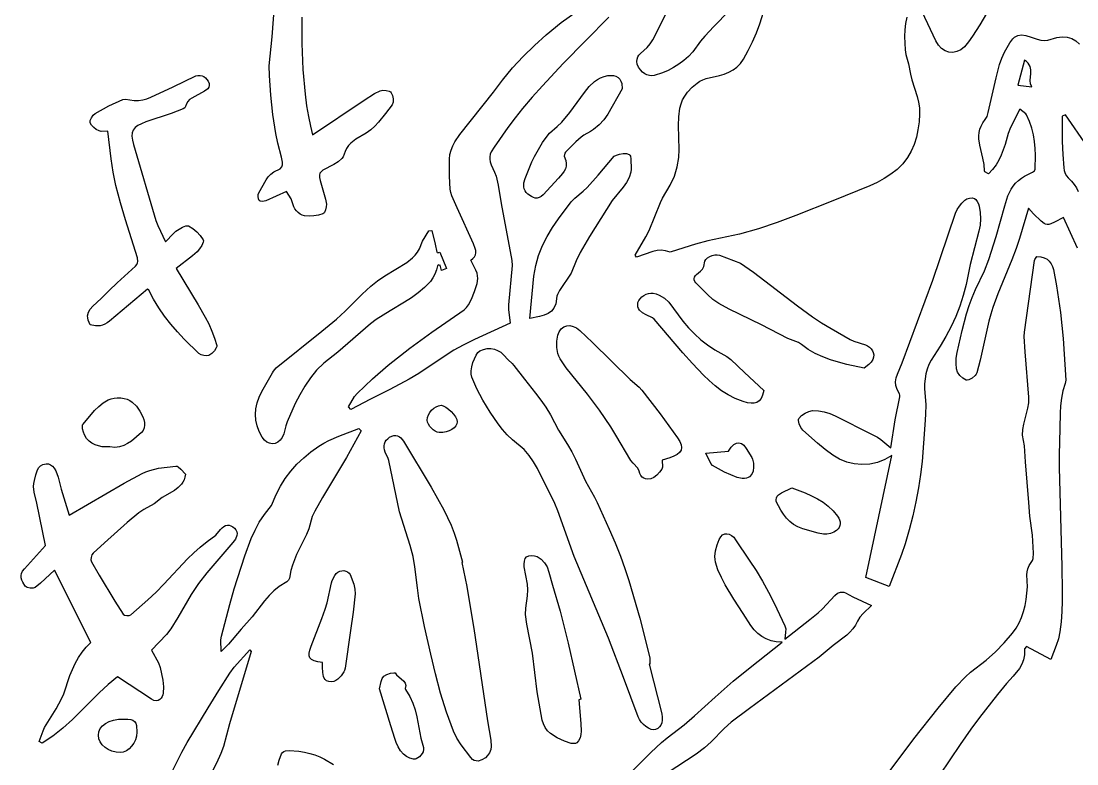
# Model space of a CAD drawing. Header units: centimetres. Extents: x 0 to 18.3, y -0.9 to 30.1.
# Drawn here: x 0.03 to 9.41, y 11.9 to 18.5 of the extents above; entities that cross this region are included whole.
import ezdxf

# ---------------------------------------------------------------- set-up
doc = ezdxf.new("R2010")
doc.units = ezdxf.units.CM
doc.layers.add('CUT', color=7, linetype='Continuous')

msp = doc.modelspace()

# ---------------------------------------------------------------- linework, layer by layer
at = {"layer": 'CUT'}
for points in [[(2.524807, 18.530078), (2.524054, 18.298599), (2.534268, 18.066896), (2.554529, 17.846409), (2.56814, 17.743946), (2.583917, 17.648576), (2.601746, 17.56173), (2.621513, 17.484837), (3.078659, 17.795443), (3.172083, 17.85266), (3.220809, 17.876754), (3.245678, 17.882086), (3.275041, 17.880615), (3.302101, 17.873116), (3.312644, 17.867349), (3.320064, 17.860365), (3.331739, 17.835778), (3.337705, 17.804984), (3.336846, 17.774823), (3.328048, 17.75214), (3.268735, 17.674653), (3.207336, 17.598906), (3.173915, 17.563402), (3.137647, 17.530393), (3.097755, 17.500566), (3.004721, 17.446912), (2.960017, 17.411842), (2.94043, 17.39046), (2.923353, 17.365935), (2.909287, 17.337835), (2.892084, 17.289942), (2.880894, 17.274919), (2.848519, 17.247268), (2.808879, 17.222991), (2.713017, 17.171916), (2.696172, 17.158859), (2.685953, 17.1449), (2.681695, 17.12829), (2.682732, 17.107286), (2.688398, 17.08014), (2.73517, 16.914747), (2.743178, 16.870688), (2.742626, 16.846222), (2.736411, 16.819411), (2.72607, 16.796757), (2.719831, 16.789021), (2.713137, 16.784762), (2.673336, 16.773407), (2.631883, 16.765609), (2.590396, 16.762975), (2.550492, 16.76711), (2.529216, 16.773336), (2.509833, 16.782642), (2.492456, 16.794869), (2.477196, 16.809858), (2.464163, 16.827452), (2.453469, 16.847491), (2.432168, 16.916565), (2.390541, 16.981983), (2.206435, 16.899635), (2.190362, 16.895817), (2.171935, 16.894927), (2.155961, 16.897054), (2.147243, 16.902283), (2.141174, 16.918744), (2.138132, 16.937621), (2.138921, 16.956003), (2.144344, 16.970981), (2.208141, 17.085789), (2.227188, 17.112412), (2.250117, 17.136469), (2.278249, 17.157095), (2.333991, 17.185258), (2.346966, 17.201474), (2.353255, 17.22095), (2.354285, 17.242569), (2.346275, 17.287759), (2.312169, 17.412347), (2.293814, 17.497091), (2.266634, 17.667765), (2.248934, 17.839528), (2.236845, 18.011792), (2.236625, 18.097629), (2.243637, 18.183905), (2.26241, 18.356808), (2.304463, 18.907435)], [(8.703839, 18.733864), (8.546024, 18.462485), (8.482157, 18.361316), (8.447444, 18.312892), (8.409217, 18.267845), (8.377604, 18.241312), (8.343435, 18.224966), (8.307971, 18.218448), (8.272472, 18.221399), (8.238198, 18.23346), (8.20641, 18.254272), (8.178367, 18.283477), (8.15533, 18.320714), (7.986712, 18.678965)], [(5.251549, 18.530071), (5.047068, 18.325486), (4.845247, 18.118356), (4.661991, 17.921788), (4.572507, 17.821578), (4.485247, 17.719535), (4.419026, 17.636468), (4.355628, 17.551037), (4.232946, 17.377007), (4.207519, 17.334817), (4.199177, 17.313742), (4.19441, 17.292046), (4.193713, 17.269254), (4.197583, 17.244892), (4.206515, 17.218483), (4.238015, 17.154949), (4.251251, 17.118147), (4.269548, 17.039842), (4.295479, 16.877674), (4.390705, 16.369271), (4.392218, 16.326761), (4.361839, 15.977537), (4.361906, 15.935555), (4.374365, 15.814572), (4.058212, 15.669279), (3.95689, 15.617941), (3.876616, 15.572636), (3.798087, 15.523967), (3.563668, 15.365713), (3.479979, 15.31558), (3.308241, 15.223878), (3.134159, 15.13681), (2.9619, 15.046239), (2.941036, 15.070835), (2.994103, 15.163392), (3.016117, 15.189846), (3.151924, 15.318631), (3.293603, 15.440787), (3.485022, 15.590314), (3.680381, 15.734786), (3.968283, 15.932148), (3.988052, 15.951252), (4.004612, 15.974897), (4.031404, 16.027301), (4.059744, 16.095196), (4.081574, 16.165388), (4.087987, 16.211325), (4.086971, 16.234582), (4.082509, 16.256569), (4.071697, 16.285038), (4.025605, 16.372198), (4.045013, 16.387152), (4.058539, 16.4033), (4.06679, 16.420534), (4.070374, 16.438744), (4.069901, 16.45782), (4.065977, 16.477655), (4.050213, 16.519161), (3.90375, 16.836991), (3.857165, 16.943895), (3.848009, 16.973427), (3.843293, 17.004922), (3.837963, 17.119349), (3.837183, 17.269272), (3.841109, 17.311583), (3.850877, 17.351042), (3.865555, 17.388095), (3.884206, 17.423189), (3.929694, 17.489288), (4.228926, 17.86451), (4.30886, 17.970611), (4.396188, 18.080612), (4.490717, 18.183129), (4.590867, 18.28017), (4.69506, 18.373747), (4.829768, 18.483807), (4.970545, 18.584413)], [(7.898721, 18.530007), (7.885967, 18.475048), (7.879306, 18.418222), (7.877419, 18.359999), (7.882698, 18.241246), (7.889668, 18.199658), (7.913585, 18.117193), (7.929772, 18.024408), (7.942716, 17.974515), (7.990566, 17.826826), (8.003199, 17.776453), (8.011012, 17.724604), (8.012108, 17.670737), (8.006654, 17.600196), (7.997261, 17.531618), (7.983114, 17.465329), (7.963401, 17.401651), (7.937309, 17.34091), (7.904023, 17.283428), (7.862731, 17.22953), (7.81262, 17.179539), (7.75748, 17.136182), (7.697825, 17.097606), (7.635159, 17.063585), (7.570983, 17.033893), (7.242291, 16.899246), (6.911396, 16.769814), (6.747507, 16.707977), (6.581877, 16.652124), (6.413374, 16.604996), (6.130546, 16.545812), (6.021452, 16.51491), (5.80417, 16.447674), (5.797348, 16.443936), (5.756306, 16.456499), (5.717884, 16.460808), (5.680199, 16.458344), (5.643075, 16.450718), (5.496705, 16.400848), (5.485201, 16.417091), (5.581254, 16.579237), (5.609789, 16.634922), (5.710085, 16.884642), (5.729839, 16.924155), (5.797836, 17.039179), (5.833731, 17.118472), (5.859392, 17.200444), (5.874201, 17.285741), (5.877628, 17.356014), (5.87124, 17.568799), (5.873874, 17.646864), (5.883427, 17.723396), (5.89295, 17.760476), (5.906783, 17.79644), (5.925789, 17.831044), (5.950827, 17.864045), (5.99224, 17.908091), (6.037041, 17.94633), (6.06157, 17.962424), (6.087976, 17.976049), (6.116601, 17.986866), (6.234734, 18.013199), (6.276917, 18.025851), (6.317315, 18.041909), (6.35523, 18.06227), (6.38997, 18.087827), (6.420837, 18.119476), (6.447136, 18.158112), (6.488504, 18.234573), (6.527206, 18.312668), (6.5623, 18.392311), (6.592846, 18.473415), (6.625122, 18.574888)], [(6.319618, 18.587306), (6.18357, 18.449153), (6.10389, 18.363291), (6.066555, 18.318369), (5.99816, 18.224115), (5.960062, 18.182173), (5.918704, 18.145039), (5.874409, 18.112335), (5.827502, 18.083683), (5.778305, 18.058707), (5.727142, 18.03703), (5.653929, 18.013154), (5.632944, 18.011102), (5.611763, 18.01255), (5.590768, 18.017931), (5.570341, 18.027678), (5.550864, 18.042223), (5.53272, 18.062001), (5.51629, 18.087444), (5.504773, 18.114457), (5.50057, 18.138309), (5.502427, 18.15929), (5.509092, 18.17769), (5.519313, 18.193798), (5.531838, 18.207903), (5.591253, 18.261432), (5.618466, 18.294418), (5.641563, 18.329601), (5.771752, 18.587927)], [(9.414866, 16.479759), (9.288462, 16.750502), (9.210639, 16.709124), (9.176884, 16.694398), (9.160905, 16.690674), (9.145378, 16.690196), (9.131411, 16.693335), (9.117679, 16.699808), (9.090846, 16.71998), (9.023976, 16.78471), (8.98039, 16.83588), (8.899823, 16.564872), (8.869874, 16.476483), (8.831042, 16.375065), (8.707444, 16.073337), (8.663568, 15.95327), (8.644158, 15.892393), (8.627238, 15.830924), (8.548853, 15.486035), (8.519601, 15.371968), (8.51403, 15.360279), (8.504355, 15.348169), (8.477306, 15.325629), (8.447676, 15.310231), (8.434775, 15.307048), (8.424688, 15.307855), (8.396551, 15.323594), (8.370243, 15.347833), (8.349742, 15.376674), (8.339027, 15.406215), (8.33524, 15.453915), (8.33756, 15.502788), (8.344451, 15.551762), (8.389552, 15.749032), (8.429351, 15.896771), (8.452659, 15.969684), (8.479132, 16.041753), (8.509442, 16.112826), (8.589214, 16.27859), (8.626336, 16.37869), (8.691297, 16.583156), (8.767406, 16.85456), (8.796139, 16.943789), (8.809092, 16.974956), (8.824905, 17.004215), (8.843509, 17.031466), (8.864835, 17.05661), (8.888815, 17.079547), (8.915381, 17.100178), (8.944462, 17.118403), (9.015503, 17.15496), (9.031159, 17.16764), (9.037799, 17.180394), (9.040176, 17.304199), (9.037858, 17.365677), (9.032248, 17.426681), (9.022628, 17.487065), (9.008283, 17.546686), (8.988494, 17.6054), (8.962547, 17.663061), (8.95455, 17.673423), (8.902326, 17.713476), (8.818391, 17.550195), (8.798439, 17.49666), (8.770385, 17.400454), (8.737617, 17.306549), (8.716718, 17.261498), (8.691346, 17.218268), (8.660403, 17.177275), (8.622789, 17.138935), (8.592504, 17.158879), (8.58896, 17.165405), (8.585526, 17.222197), (8.57416, 17.279038), (8.545856, 17.392893), (8.538031, 17.449918), (8.537695, 17.478458), (8.540501, 17.507017), (8.547021, 17.535596), (8.557822, 17.564196), (8.573476, 17.592817), (8.594551, 17.621461), (8.610958, 17.650101), (8.620899, 17.684173), (8.690857, 17.993472), (8.722736, 18.109963), (8.742709, 18.166245), (8.7665, 18.220672), (8.81231, 18.304034), (8.84044, 18.340069), (8.854542, 18.352824), (8.884093, 18.368809), (8.917128, 18.373425), (8.955679, 18.368271), (9.001775, 18.354945), (9.057446, 18.335047), (9.087148, 18.327517), (9.11951, 18.325259), (9.151799, 18.328254), (9.230862, 18.351898), (9.278075, 18.357905), (9.322307, 18.354678), (9.362942, 18.34239), (9.399366, 18.321215), (9.430964, 18.291324)], [(9.500826, 17.385512), (9.308374, 17.663445), (9.277337, 17.652976), (9.277816, 17.427544), (9.282454, 17.310648), (9.292171, 17.194205), (9.296573, 17.169276), (9.304304, 17.144074), (9.315568, 17.121189), (9.330572, 17.103209), (9.359569, 17.075296), (9.384194, 17.045706), (9.404717, 17.014463), (9.421403, 16.981589)], [(7.528131, 11.542546), (7.961511, 12.120008), (8.177135, 12.393403), (8.333554, 12.582396), (8.419031, 12.670926), (8.465375, 12.712303), (8.602062, 12.820088), (8.685124, 12.895081), (8.763328, 12.975198), (8.836018, 13.059436), (8.868281, 13.103909), (8.895404, 13.150945), (8.917719, 13.200241), (8.935556, 13.251493), (8.949244, 13.304396), (8.959115, 13.358647), (8.965499, 13.413942), (8.968727, 13.469975), (8.965464, 13.578361), (8.967951, 13.605412), (8.974345, 13.632533), (8.985939, 13.659769), (9.013992, 13.704168), (9.020289, 13.724327), (9.024565, 13.771288), (9.013776, 13.929024), (8.991486, 14.099756), (8.981094, 14.220398), (8.952436, 14.582551), (8.9443, 14.723942), (8.927186, 14.819922), (8.928399, 14.869016), (8.93641, 14.917077), (8.973816, 15.058833), (8.981599, 15.106533), (8.982469, 15.155086), (8.950688, 15.560113), (8.941617, 15.695209), (8.942187, 15.732414), (9.031128, 16.370311), (9.033822, 16.37882), (9.051586, 16.406749), (9.087618, 16.403331), (9.118045, 16.394428), (9.143329, 16.380669), (9.16393, 16.362685), (9.180312, 16.341106), (9.192935, 16.316563), (9.202261, 16.289685), (9.228722, 16.143538), (9.262632, 15.90736), (9.28736, 15.677417), (9.311276, 15.308273), (9.305307, 15.276294), (9.284305, 15.211671), (9.270736, 15.146326), (9.262983, 15.080423), (9.259427, 15.014128), (9.258437, 14.881019), (9.250408, 14.639476), (9.250833, 14.530287), (9.275159, 13.653099), (9.279304, 13.433547), (9.279134, 13.342844), (9.275893, 13.252019), (9.269049, 13.16148), (9.25807, 13.071635), (9.244517, 13.010525), (9.224392, 12.949781), (9.178109, 12.824948), (8.961283, 12.940168), (8.944659, 12.921688), (8.943909, 12.867608), (8.935556, 12.82368), (8.919704, 12.783788), (8.897957, 12.747015), (8.843182, 12.679159), (8.784045, 12.612776), (8.702299, 12.513535), (8.544157, 12.310625), (8.468181, 12.206928), (8.37362, 12.072186), (8.096942, 11.662938)], [(5.431928, 11.808475), (5.625981, 12.00048), (5.720755, 12.088316), (5.770652, 12.129877), (5.919796, 12.24433), (6.012455, 12.325379), (6.194811, 12.491695), (6.357066, 12.633334), (6.506202, 12.754775), (6.79006, 12.979032), (6.739455, 12.982345), (6.692988, 12.992095), (6.650403, 13.007975), (6.611444, 13.029679), (6.575856, 13.056903), (6.543383, 13.089341), (6.51377, 13.126685), (6.44643, 13.233378), (6.361731, 13.360502), (6.285859, 13.489937), (6.251172, 13.555437), (6.221236, 13.622444), (6.199195, 13.691276), (6.195242, 13.715095), (6.194395, 13.740099), (6.200469, 13.792106), (6.214319, 13.844183), (6.232845, 13.893214), (6.246036, 13.916292), (6.262254, 13.932203), (6.280696, 13.941163), (6.300557, 13.943388), (6.321032, 13.939095), (6.341319, 13.9285), (6.360611, 13.911819), (6.378106, 13.889269), (6.499425, 13.706808), (6.559375, 13.615194), (6.616256, 13.521807), (6.670126, 13.424783), (6.721096, 13.326075), (6.81645, 13.125385), (6.822769, 13.098656), (6.822071, 13.068734), (6.815755, 13.00665), (7.037766, 13.180278), (7.110051, 13.240164), (7.149175, 13.276868), (7.259243, 13.395666), (7.283815, 13.415305), (7.309874, 13.42479), (7.338384, 13.423103), (7.353859, 13.417752), (7.417736, 13.383128), (7.585453, 13.304336), (7.512132, 13.233987), (7.481942, 13.201357), (7.461022, 13.166444), (7.442464, 13.129415), (7.419683, 13.097211), (7.393567, 13.06883), (7.365006, 13.043271), (7.244076, 12.949238), (7.118576, 12.847295), (6.500138, 12.390386), (6.339207, 12.267878), (6.277589, 12.213555), (6.16217, 12.09483), (6.100924, 12.039907), (6.026355, 11.984646), (5.769614, 11.815595)], [(1.374306, 11.831077), (1.460606, 12.003266), (1.506647, 12.087672), (1.692626, 12.397711), (1.788002, 12.551273), (1.885315, 12.703569), (1.925561, 12.758423), (2.06388, 12.91159), (2.074993, 12.897454), (1.882766, 12.253441), (1.82906, 12.054465), (1.806472, 11.990048), (1.76701, 11.904247), (1.682057, 11.735227)], [(2.312428, 11.887744), (2.323659, 11.93151), (2.345692, 11.989228), (2.355164, 12.001066), (2.366794, 12.009402), (2.380349, 12.014777), (2.412301, 12.018802), (2.500242, 12.012289), (2.549245, 12.003875), (2.596271, 11.992373), (2.641428, 11.977939), (2.684823, 11.960733), (2.726562, 11.940909), (2.8055, 11.894044)]]:
    msp.add_lwpolyline(points, dxfattribs=at)
for points in [[(8.976276, 18.123131), (8.962552, 18.137205), (8.944677, 18.150757), (8.884269, 17.926344), (9.008343, 17.910997), (8.996443, 17.939332), (8.99355, 17.969272), (8.999023, 18.031688), (8.999509, 18.063028), (8.99324, 18.093699)], [(0.630364, 15.909695), (0.646301, 15.937786), (0.668358, 15.963043), (0.743718, 16.032028), (0.812974, 16.10314), (0.884665, 16.172007), (1.048965, 16.31882), (1.059587, 16.333382), (1.065967, 16.34779), (1.068717, 16.362337), (1.065775, 16.393014), (0.958946, 16.73046), (0.913941, 16.882738), (0.873807, 17.036179), (0.850333, 17.153038), (0.833035, 17.27229), (0.802207, 17.518075), (0.742448, 17.515163), (0.724518, 17.520216), (0.700214, 17.534309), (0.67692, 17.551638), (0.65768, 17.571604), (0.645539, 17.593611), (0.646089, 17.613447), (0.656004, 17.637484), (0.671815, 17.660297), (0.690054, 17.676462), (0.810575, 17.743104), (0.935755, 17.800515), (0.95817, 17.804351), (1.035499, 17.792388), (1.075061, 17.792503), (1.113048, 17.797762), (1.149746, 17.807203), (1.18544, 17.819866), (1.384166, 17.911084), (1.583133, 18.009191), (1.60315, 18.013588), (1.62198, 18.013826), (1.639486, 18.010186), (1.655531, 18.002954), (1.66998, 17.992412), (1.682694, 17.978846), (1.693539, 17.962538), (1.702106, 17.941781), (1.703553, 17.923914), (1.699082, 17.908536), (1.689895, 17.895249), (1.662192, 17.873345), (1.547453, 17.813278), (1.529184, 17.799934), (1.51336, 17.783465), (1.500727, 17.762891), (1.492033, 17.737233), (1.484959, 17.726683), (1.471166, 17.717408), (1.363708, 17.677077), (1.141142, 17.600764), (1.100655, 17.585234), (1.068631, 17.568532), (1.044649, 17.549859), (1.028289, 17.528414), (1.019131, 17.503398), (1.016756, 17.47401), (1.020742, 17.439449), (1.030671, 17.398916), (1.229005, 16.72485), (1.245218, 16.680602), (1.314428, 16.53452), (1.384874, 16.611184), (1.407232, 16.629487), (1.466255, 16.66631), (1.495253, 16.677732), (1.507622, 16.679211), (1.517807, 16.676922), (1.556294, 16.653764), (1.592009, 16.624436), (1.623623, 16.590561), (1.649806, 16.55376), (1.651864, 16.545071), (1.650084, 16.533346), (1.637661, 16.504274), (1.61785, 16.47352), (1.595964, 16.448062), (1.55363, 16.410241), (1.408087, 16.298175), (1.60536, 15.975201), (1.667818, 15.866441), (1.698797, 15.805979), (1.726021, 15.74338), (1.749465, 15.679273), (1.769105, 15.614288), (1.769157, 15.604843), (1.765242, 15.593721), (1.748465, 15.56898), (1.724686, 15.545131), (1.699816, 15.527239), (1.680098, 15.522481), (1.655254, 15.524671), (1.630556, 15.532436), (1.611274, 15.544405), (1.481611, 15.670222), (1.420321, 15.736015), (1.361994, 15.804181), (1.30708, 15.875057), (1.25603, 15.948981), (1.209294, 16.02629), (1.167324, 16.10732), (1.15492, 16.114444), (0.816883, 15.83106), (0.796995, 15.815838), (0.776771, 15.80405), (0.756182, 15.795567), (0.7352, 15.79026), (0.691948, 15.788656), (0.646791, 15.798207), (0.635355, 15.820368), (0.627856, 15.840926), (0.623952, 15.860011), (0.623298, 15.877749)], [(4.957487, 17.423552), (4.866135, 17.330913), (4.86047, 17.322086), (4.85641, 17.297374), (4.869414, 17.258601), (4.873746, 17.232406), (4.872474, 17.207992), (4.866273, 17.185071), (4.855818, 17.163355), (4.841786, 17.142555), (4.805686, 17.102553), (4.669526, 16.952772), (4.651956, 16.9376), (4.634272, 16.928323), (4.616609, 16.924286), (4.599106, 16.924832), (4.581898, 16.929306), (4.565124, 16.937052), (4.533422, 16.959739), (4.519165, 16.974229), (4.508369, 16.989823), (4.500904, 17.006392), (4.49664, 17.023806), (4.497192, 17.060655), (4.508985, 17.099336), (4.569107, 17.245822), (4.592905, 17.292485), (4.663176, 17.417267), (4.703428, 17.474743), (4.726182, 17.500118), (4.794501, 17.559618), (4.833932, 17.599479), (4.904433, 17.68498), (5.034703, 17.863259), (5.077818, 17.91475), (5.1248, 17.95881), (5.150839, 17.977084), (5.179163, 17.992339), (5.210211, 18.004185), (5.244423, 18.012236), (5.270133, 18.014439), (5.293808, 18.012252), (5.315028, 18.005846), (5.33337, 17.995393), (5.348415, 17.981062), (5.35974, 17.963025), (5.366924, 17.941453), (5.370914, 17.894054), (5.244185, 17.670979), (5.208176, 17.620241), (5.166399, 17.57365), (5.116932, 17.53257), (5.088713, 17.514524), (5.030919, 17.483597), (5.005404, 17.465773)], [(5.058108, 17.018678), (5.156582, 17.128192), (5.300321, 17.295447), (5.318857, 17.30678), (5.34742, 17.315269), (5.378002, 17.319963), (5.407786, 17.319403), (5.433954, 17.312134), (5.439646, 17.306841), (5.443688, 17.297791), (5.448047, 17.271739), (5.450357, 17.182355), (5.447161, 17.155443), (5.432592, 17.106145), (5.409291, 17.061678), (5.379863, 17.0206), (5.28088, 16.903277), (5.080345, 16.582369), (4.998804, 16.440103), (4.962882, 16.366168), (4.916606, 16.258053), (4.813682, 16.102368), (4.795854, 16.068786), (4.790242, 16.051848), (4.780546, 15.985458), (4.764808, 15.947781), (4.741558, 15.919762), (4.711859, 15.899392), (4.676775, 15.88466), (4.637369, 15.873557), (4.549841, 15.854196), (4.585948, 16.230061), (4.602327, 16.325132), (4.628267, 16.415521), (4.66257, 16.501788), (4.704043, 16.584493), (4.751489, 16.664194), (4.803714, 16.741452), (4.917716, 16.890876), (4.950026, 16.924966), (5.023328, 16.986236)], [(7.301603, 14.604346), (7.242425, 14.639906), (7.1724, 14.692393), (7.104314, 14.747613), (6.973394, 14.864146), (6.955838, 14.887744), (6.942127, 14.918386), (6.935412, 14.947603), (6.935663, 14.95903), (6.938844, 14.966924), (6.963839, 14.992041), (6.994336, 15.01394), (7.027554, 15.029756), (7.060712, 15.036622), (7.114302, 15.034845), (7.165582, 15.025599), (7.214999, 15.010357), (7.263001, 14.990593), (7.591044, 14.825774), (7.636548, 14.799727), (7.667388, 14.778927), (7.756145, 14.706336), (7.794251, 14.955729), (7.835457, 15.157725), (7.836754, 15.173794), (7.833026, 15.186056), (7.811381, 15.223058), (7.800722, 15.258823), (7.799079, 15.293601), (7.804481, 15.327641), (7.814954, 15.361192), (7.857096, 15.461398), (7.926327, 15.644674), (8.129382, 16.196208), (8.330372, 16.790131), (8.345063, 16.821927), (8.364911, 16.852081), (8.388316, 16.880054), (8.413673, 16.90531), (8.431542, 16.916397), (8.454237, 16.923182), (8.478007, 16.925141), (8.4991, 16.921746), (8.512759, 16.911939), (8.524377, 16.89484), (8.533614, 16.874177), (8.540134, 16.853678), (8.550735, 16.796438), (8.553115, 16.740225), (8.548823, 16.684847), (8.539403, 16.630109), (8.462214, 16.335148), (8.425765, 16.156815), (8.40021, 16.059921), (8.36931, 15.9653), (8.333168, 15.872887), (8.291887, 15.782617), (8.245569, 15.694425), (8.194319, 15.608247), (8.11375, 15.485269), (8.093863, 15.445493), (8.078384, 15.404633), (8.06712, 15.362635), (8.059876, 15.319443), (8.05646, 15.275002), (8.056678, 15.229256), (8.06594, 15.092266), (8.064699, 15.001564), (8.059311, 14.91059), (8.033735, 14.585105), (8.020803, 14.46816), (8.003291, 14.352042), (7.978904, 14.226384), (7.950463, 14.101393), (7.91851, 13.977204), (7.883587, 13.853954), (7.85254, 13.75987), (7.740424, 13.475544), (7.535052, 13.555414), (7.764384, 14.636652), (7.702483, 14.601635), (7.636937, 14.576817), (7.569092, 14.562158), (7.500292, 14.55762), (7.43188, 14.563165), (7.365202, 14.578753)], [(3.809933, 16.299894), (3.766807, 16.281975), (3.754469, 16.327141), (3.749228, 16.326563), (3.741959, 16.331165), (3.734752, 16.324177), (3.729354, 16.323087), (3.720919, 16.286907), (3.707548, 16.24965), (3.689721, 16.214605), (3.667599, 16.183694), (3.61581, 16.129744), (3.559661, 16.08179), (3.50012, 16.038495), (3.438155, 15.998523), (3.310825, 15.923196), (3.185418, 15.845112), (3.136442, 15.808764), (2.846143, 15.55559), (2.72065, 15.45809), (2.657145, 15.394993), (2.601311, 15.326748), (2.551923, 15.254171), (2.507755, 15.178078), (2.467581, 15.099284), (2.394315, 14.936852), (2.382891, 14.902157), (2.365544, 14.830497), (2.351449, 14.797884), (2.332982, 14.773344), (2.311435, 14.756), (2.287809, 14.745792), (2.263101, 14.74266), (2.238312, 14.746544), (2.214439, 14.757382), (2.192484, 14.775116), (2.173444, 14.799684), (2.146559, 14.850052), (2.127737, 14.900628), (2.116739, 14.951375), (2.113326, 15.002252), (2.117259, 15.05322), (2.128301, 15.10424), (2.146212, 15.155272), (2.170754, 15.206277), (2.263522, 15.372153), (2.273713, 15.38751), (2.298214, 15.41567), (2.703536, 15.741341), (2.831912, 15.848303), (2.909866, 15.919813), (3.059838, 16.069786), (3.137775, 16.141319), (3.198773, 16.189803), (3.262939, 16.234703), (3.456815, 16.352127), (3.50969, 16.393411), (3.532571, 16.417377), (3.552581, 16.444312), (3.569348, 16.474782), (3.595709, 16.541594), (3.652064, 16.633226), (3.67914, 16.636031), (3.710267, 16.516216), (3.723898, 16.444667), (3.729594, 16.443812), (3.734307, 16.437136), (3.750934, 16.443106)], [(6.60804, 15.798375), (6.320745, 15.93739), (6.227817, 15.988485), (6.176427, 16.024573), (6.128695, 16.066856), (6.023188, 16.170063), (6.014596, 16.183703), (6.010216, 16.197111), (6.009848, 16.210216), (6.01329, 16.222949), (6.020341, 16.235239), (6.0308, 16.247017), (6.066547, 16.275109), (6.084037, 16.293615), (6.095518, 16.316789), (6.103337, 16.364108), (6.113771, 16.379665), (6.129435, 16.393699), (6.148883, 16.405547), (6.170673, 16.414552), (6.193359, 16.420051), (6.215497, 16.421384), (6.235642, 16.417891), (6.419979, 16.345019), (6.460418, 16.32089), (6.53743, 16.264814), (6.928101, 15.967166), (7.060179, 15.870572), (7.141548, 15.816028), (7.225453, 15.765025), (7.396665, 15.668378), (7.428567, 15.654012), (7.530354, 15.621286), (7.550431, 15.611208), (7.5678, 15.598963), (7.582151, 15.584766), (7.593176, 15.568832), (7.600563, 15.551375), (7.604004, 15.532609), (7.603188, 15.512748), (7.597805, 15.492008), (7.582836, 15.467095), (7.561344, 15.445956), (7.520072, 15.412672), (7.364615, 15.447608), (7.290766, 15.466666), (7.219603, 15.488317), (7.1512, 15.513715), (7.085632, 15.544011), (7.022973, 15.580355), (6.963297, 15.623899), (6.936015, 15.640491), (6.841551, 15.675619)], [(5.99482, 15.454559), (5.907749, 15.550668), (5.655495, 15.847561), (5.640278, 15.86051), (5.582106, 15.887868), (5.549717, 15.905812), (5.524591, 15.928443), (5.515892, 15.942173), (5.510376, 15.957865), (5.508499, 15.97578), (5.510717, 15.996183), (5.517271, 16.013707), (5.529002, 16.030502), (5.544793, 16.04592), (5.56353, 16.059313), (5.584095, 16.070032), (5.605371, 16.077429), (5.626243, 16.080855), (5.645594, 16.079661), (5.673168, 16.072533), (5.698859, 16.062856), (5.745023, 16.036167), (5.784951, 16.000216), (5.910228, 15.830618), (5.959726, 15.772475), (6.012459, 15.717706), (6.068785, 15.66666), (6.129061, 15.619687), (6.193647, 15.577135), (6.300128, 15.516976), (6.334932, 15.489545), (6.458261, 15.375945), (6.628147, 15.21407), (6.616852, 15.174798), (6.603355, 15.144593), (6.587096, 15.122794), (6.567517, 15.108743), (6.54406, 15.10178), (6.516165, 15.101247), (6.483275, 15.106484), (6.444831, 15.116831), (6.375337, 15.142711), (6.311243, 15.175284), (6.251742, 15.213536), (6.196024, 15.256456), (6.143282, 15.303031), (6.092706, 15.352248)], [(5.521419, 14.499874), (5.510055, 14.524519), (5.467568, 14.570042), (5.448175, 14.594219), (5.315381, 14.818414), (5.269385, 14.892002), (5.168816, 15.039066), (5.062998, 15.182472), (4.874176, 15.415465), (4.8186, 15.497468), (4.807604, 15.519462), (4.799244, 15.54397), (4.790047, 15.597776), (4.790243, 15.653378), (4.799065, 15.70527), (4.811666, 15.737581), (4.829588, 15.762459), (4.85185, 15.779771), (4.87747, 15.789386), (4.905468, 15.791172), (4.934862, 15.784998), (4.964673, 15.770733), (4.993919, 15.748245), (5.107235, 15.640707), (5.441868, 15.312371), (5.521952, 15.24405), (5.54527, 15.218732), (5.706436, 15.008549), (5.862708, 14.794779), (5.88262, 14.762465), (5.894272, 14.733482), (5.897698, 14.707602), (5.892932, 14.684594), (5.880009, 14.664231), (5.858964, 14.646283), (5.82983, 14.63052), (5.792643, 14.616714), (5.725466, 14.596566), (5.729071, 14.533847), (5.723137, 14.517183), (5.702459, 14.490113), (5.67874, 14.464353), (5.652554, 14.443353), (5.624475, 14.430563), (5.592875, 14.427569), (5.577249, 14.430348), (5.562424, 14.436407), (5.548915, 14.446067), (5.537235, 14.45965), (5.527898, 14.477478)], [(5.687102, 12.213133), (5.667663, 12.203498), (5.648796, 12.201012), (5.627436, 12.205193), (5.604753, 12.215095), (5.581916, 12.229773), (5.560093, 12.248281), (5.540454, 12.269672), (5.524167, 12.293002), (5.512401, 12.317323), (5.382616, 12.667324), (5.248621, 13.015663), (4.945085, 13.741669), (4.799874, 14.145609), (4.772263, 14.21111), (4.619178, 14.523295), (4.583846, 14.582528), (4.544077, 14.638382), (4.498594, 14.689731), (4.395362, 14.777186), (4.349151, 14.821839), (4.306851, 14.869049), (4.267827, 14.918453), (4.197049, 15.022398), (4.131719, 15.130782), (4.080308, 15.231217), (4.034809, 15.334882), (4.029379, 15.359211), (4.029851, 15.390456), (4.035305, 15.425816), (4.044818, 15.462492), (4.057469, 15.497683), (4.072337, 15.528589), (4.0885, 15.552409), (4.105036, 15.566344), (4.138935, 15.57991), (4.172084, 15.587122), (4.204228, 15.588105), (4.235113, 15.582982), (4.264486, 15.571877), (4.292091, 15.554913), (4.317677, 15.532214), (4.356653, 15.486524), (4.393289, 15.45553), (4.408997, 15.438169), (4.503746, 15.314577), (4.601172, 15.19291), (4.648188, 15.130803), (4.692631, 15.066785), (4.733421, 15.000057), (4.804682, 14.863235), (4.885825, 14.734978), (4.92417, 14.669633), (4.956197, 14.605615), (5.045562, 14.4099), (5.12416, 14.268455), (5.14832, 14.220398), (5.256182, 13.983044), (5.307902, 13.863448), (5.356487, 13.742657), (5.3952, 13.635586), (5.430532, 13.527197), (5.526996, 13.19228), (5.615376, 12.84181), (5.617335, 12.828206), (5.615975, 12.785586), (5.609609, 12.784295), (5.722721, 12.343991), (5.726356, 12.314699), (5.726182, 12.288076), (5.722184, 12.264366), (5.714347, 12.24381), (5.702658, 12.226652)], [(0.721336, 15.07385), (0.760975, 15.106374), (0.805887, 15.131411), (0.830832, 15.140377), (0.857709, 15.146577), (0.886722, 15.149713), (0.918076, 15.149487), (0.947625, 15.145466), (0.974176, 15.137514), (0.998034, 15.126051), (1.019507, 15.111498), (1.056519, 15.074802), (1.087657, 15.030785), (1.112359, 14.982583), (1.121335, 14.956819), (1.127039, 14.931002), (1.128707, 14.905926), (1.125574, 14.882383), (1.116874, 14.861166), (1.101842, 14.843066), (1.011568, 14.765665), (0.978603, 14.743436), (0.943481, 14.725555), (0.905767, 14.713557), (0.86503, 14.70898), (0.820835, 14.713361), (0.752043, 14.716307), (0.7199, 14.722274), (0.689725, 14.732035), (0.661866, 14.746188), (0.636671, 14.765331), (0.614491, 14.790062), (0.595673, 14.82098), (0.58573, 14.845808), (0.578642, 14.873939), (0.576853, 14.899483), (0.57871, 14.909444), (0.58281, 14.916549), (0.685335, 15.036222)], [(3.739277, 15.080301), (3.762159, 15.083977), (3.78137, 15.08007), (3.803817, 15.068418), (3.827707, 15.050841), (3.851246, 15.029164), (3.87264, 15.005207), (3.890093, 14.980794), (3.901812, 14.957746), (3.906003, 14.937886), (3.902496, 14.918394), (3.89283, 14.900189), (3.877705, 14.88369), (3.857822, 14.869314), (3.833879, 14.857482), (3.806578, 14.84861), (3.776618, 14.843119), (3.7447, 14.841426), (3.727815, 14.844454), (3.71001, 14.852522), (3.692268, 14.864622), (3.660901, 14.896876), (3.649241, 14.915009), (3.641572, 14.933134), (3.638877, 14.95024), (3.641796, 14.974553), (3.649717, 14.998251), (3.661925, 15.020557), (3.677703, 15.040693), (3.696332, 15.057881), (3.717095, 15.071343)], [(2.45932, 13.711675), (2.44234, 13.664919), (2.42911, 13.616586), (2.415789, 13.548537), (2.406286, 13.530573), (2.393588, 13.51509), (2.324482, 13.473818), (2.276647, 13.436238), (2.234106, 13.393603), (2.195247, 13.34746), (2.084649, 13.203466), (1.986729, 13.095825), (1.873134, 12.962365), (1.810178, 12.895853), (1.806868, 13.000186), (1.811819, 13.033402), (1.885127, 13.314828), (1.924899, 13.454598), (2.020489, 13.747371), (2.076672, 13.900162), (2.109796, 13.974286), (2.148007, 14.046027), (2.192605, 14.114733), (2.256262, 14.195097), (2.297164, 14.290999), (2.335236, 14.364847), (2.378773, 14.434081), (2.427738, 14.498977), (2.482095, 14.559816), (2.541806, 14.616875), (2.606835, 14.670433), (2.677143, 14.720769), (2.720406, 14.747504), (2.764156, 14.770666), (2.852743, 14.809304), (3.031641, 14.877015), (3.050957, 14.857155), (2.921038, 14.620266), (2.708154, 14.264857), (2.639958, 14.14488), (2.618197, 14.094753), (2.586857, 13.987767), (2.567518, 13.935927), (2.479109, 13.757258)], [(4.203638, 12.110112), (4.207918, 12.052649), (4.203994, 12.025533), (4.192448, 11.99748), (4.175506, 11.971782), (4.155398, 11.951732), (4.124876, 11.933322), (4.09071, 11.923997), (4.073392, 11.924413), (4.056521, 11.929106), (4.040548, 11.938745), (4.025928, 11.954), (3.940176, 12.0677), (3.901828, 12.126982), (3.871104, 12.189256), (3.810157, 12.356688), (3.758366, 12.527177), (3.712758, 12.699609), (3.670362, 12.872872), (3.614359, 13.119728), (3.565384, 13.368058), (3.551603, 13.461257), (3.529698, 13.648646), (3.513135, 13.741074), (3.487884, 13.839183), (3.393317, 14.136538), (3.296807, 14.592771), (3.290916, 14.611858), (3.265269, 14.667445), (3.258652, 14.687444), (3.255418, 14.706521), (3.255535, 14.724636), (3.258967, 14.74175), (3.265681, 14.757821), (3.275643, 14.772812), (3.288819, 14.786683), (3.305175, 14.799393), (3.324318, 14.809835), (3.342648, 14.815133), (3.360035, 14.815777), (3.376353, 14.81226), (3.391475, 14.805074), (3.405273, 14.794711), (3.428386, 14.766424), (3.673486, 14.357955), (3.787898, 14.154434), (3.850829, 14.018471), (3.878503, 13.949014), (3.900126, 13.885312), (3.952999, 13.689665), (3.945241, 13.687727), (3.990864, 13.473253), (4.003991, 13.401416), (4.051584, 13.102463), (4.175246, 12.28215)], [(6.521023, 14.620752), (6.527451, 14.60577), (6.535821, 14.569282), (6.537945, 14.533276), (6.533317, 14.499832), (6.521431, 14.471029), (6.501779, 14.448946), (6.488883, 14.441075), (6.473855, 14.435664), (6.456632, 14.432973), (6.437152, 14.433262), (6.391163, 14.443819), (6.334929, 14.465428), (6.279807, 14.490385), (6.173956, 14.548569), (6.157256, 14.56537), (6.11228, 14.659505), (6.315042, 14.677292), (6.339607, 14.710767), (6.363126, 14.734406), (6.385819, 14.7481), (6.407909, 14.75174), (6.429619, 14.74522), (6.451172, 14.728431), (6.472789, 14.701266)], [(0.036079, 13.590942), (0.045596, 13.611491), (0.061836, 13.632259), (0.249666, 13.837047), (0.172679, 14.214123), (0.148363, 14.311854), (0.142259, 14.362545), (0.143939, 14.38927), (0.15, 14.417267), (0.162543, 14.466669), (0.177332, 14.511704), (0.18871, 14.530693), (0.204418, 14.546319), (0.225713, 14.557828), (0.25385, 14.564462), (0.274342, 14.563647), (0.293238, 14.556369), (0.310489, 14.543248), (0.326045, 14.524902), (0.339857, 14.501951), (0.36205, 14.444713), (0.388183, 14.339025), (0.458132, 14.108793), (0.947893, 14.39329), (1.107031, 14.477948), (1.14118, 14.493258), (1.176903, 14.505764), (1.251763, 14.52394), (1.329002, 14.535618), (1.406005, 14.54394), (1.417081, 14.54257), (1.428492, 14.536967), (1.451525, 14.517265), (1.492846, 14.473317), (1.487527, 14.446483), (1.479634, 14.422787), (1.469444, 14.401908), (1.45723, 14.383521), (1.427837, 14.352928), (1.393653, 14.328418), (1.284377, 14.265485), (1.213462, 14.208333), (1.121565, 14.158598), (1.078796, 14.129807), (0.975089, 14.042215), (0.771487, 13.862509), (0.671143, 13.771047), (0.660476, 13.75494), (0.653749, 13.732779), (0.652064, 13.709992), (0.656527, 13.69201), (0.724815, 13.57477), (0.865571, 13.342741), (0.93781, 13.227883), (0.950062, 13.220432), (0.970432, 13.216764), (0.991778, 13.2175), (1.006956, 13.223262), (1.157512, 13.355891), (1.230605, 13.424457), (1.300538, 13.495953), (1.510507, 13.720827), (1.565651, 13.774152), (1.623057, 13.825116), (1.683324, 13.873116), (1.762752, 13.930618), (1.802432, 13.981146), (1.817008, 13.996413), (1.832224, 14.007817), (1.847901, 14.015313), (1.863859, 14.018852), (1.879919, 14.018386), (1.8959, 14.01387), (1.911623, 14.005255), (1.926909, 13.992493), (1.939846, 13.976565), (1.947235, 13.960408), (1.949753, 13.944154), (1.948078, 13.927932), (1.934867, 13.896101), (1.91303, 13.865953), (1.680546, 13.595831), (1.608551, 13.501871), (1.543452, 13.403176), (1.423512, 13.198416), (1.36074, 13.097881), (1.323178, 13.048369), (1.191119, 12.908519), (1.252417, 12.795152), (1.267046, 12.754433), (1.280374, 12.698411), (1.290217, 12.64127), (1.295449, 12.583837), (1.29494, 12.526939), (1.292166, 12.512073), (1.285916, 12.49697), (1.276439, 12.482905), (1.263982, 12.471152), (1.248792, 12.462986), (1.231116, 12.459682), (1.211203, 12.462512), (1.189299, 12.472753), (0.889835, 12.671169), (0.805782, 12.603092), (0.725268, 12.528733), (0.48769, 12.291558), (0.404058, 12.215667), (0.315328, 12.145293), (0.219771, 12.082795), (0.192313, 12.097), (0.226983, 12.191243), (0.241204, 12.221224), (0.343224, 12.388649), (0.390726, 12.475144), (0.410704, 12.52124), (0.464539, 12.683391), (0.487396, 12.738472), (0.513283, 12.791809), (0.542414, 12.842887), (0.575005, 12.891191), (0.611269, 12.936207), (0.65142, 12.977419), (0.327531, 13.619816), (0.204144, 13.502525), (0.158039, 13.464802), (0.138582, 13.458643), (0.112064, 13.459454), (0.086459, 13.46608), (0.069743, 13.477366), (0.047231, 13.512767), (0.038859, 13.531525), (0.03361, 13.550868), (0.032384, 13.570705)], [(7.275308, 13.972783), (7.250047, 13.957128), (7.220231, 13.946109), (7.18877, 13.940287), (7.158576, 13.940223), (7.112274, 13.948113), (6.974971, 13.98762), (6.930385, 14.003395), (6.891696, 14.024972), (6.858101, 14.051534), (6.8288, 14.082265), (6.802989, 14.116346), (6.779866, 14.15296), (6.738476, 14.23052), (6.736718, 14.243745), (6.740407, 14.260616), (6.747943, 14.276764), (6.757726, 14.287821), (6.786569, 14.305427), (6.877619, 14.350051), (6.995204, 14.305414), (7.050882, 14.280842), (7.104001, 14.25356), (7.1542, 14.222663), (7.201119, 14.187244), (7.244395, 14.146398), (7.283669, 14.099219), (7.294099, 14.082529), (7.301332, 14.065438), (7.305325, 14.048275), (7.30604, 14.031364), (7.303436, 14.015033), (7.297473, 13.999608), (7.28811, 13.985416)], [(4.79385, 12.129295), (4.734366, 12.167545), (4.70612, 12.193233), (4.68527, 12.222226), (4.670395, 12.253807), (4.660075, 12.287255), (4.615184, 12.538656), (4.572724, 12.883123), (4.524335, 13.140317), (4.512902, 13.226435), (4.513513, 13.280702), (4.529843, 13.390694), (4.533277, 13.445622), (4.528509, 13.496191), (4.500535, 13.647881), (4.499811, 13.672549), (4.502684, 13.698512), (4.509754, 13.721646), (4.521621, 13.737826), (4.541043, 13.746581), (4.566071, 13.7495), (4.592165, 13.747051), (4.614782, 13.739702), (4.65199, 13.71621), (4.681871, 13.685954), (4.70449, 13.648172), (4.719914, 13.602106), (4.750372, 13.485477), (4.818946, 13.254007), (4.850512, 13.137592), (4.89021, 12.971753), (5.001901, 12.472403), (4.986089, 12.468973), (5.003474, 12.258482), (5.005924, 12.188286), (5.003504, 12.159111), (4.995926, 12.128831), (4.983498, 12.102325), (4.966528, 12.084476), (4.956283, 12.08022), (4.944115, 12.078518), (4.915938, 12.081153), (4.857694, 12.099183)], [(2.74981, 13.329703), (2.787857, 13.506465), (2.795227, 13.52861), (2.817612, 13.570673), (2.831717, 13.589372), (2.845387, 13.601579), (2.861781, 13.609897), (2.87978, 13.614354), (2.898264, 13.614975), (2.916112, 13.611789), (2.932206, 13.604822), (2.945424, 13.5941), (2.954648, 13.579651), (2.987396, 13.494315), (2.997491, 13.450685), (2.998811, 13.408138), (2.980375, 13.246238), (2.958926, 13.084643), (2.911147, 12.749928), (2.904879, 12.726711), (2.899615, 12.716457), (2.874443, 12.680781), (2.844995, 12.650602), (2.828064, 12.639413), (2.80934, 12.631806), (2.788581, 12.628515), (2.765546, 12.630277), (2.745814, 12.636733), (2.731849, 12.647021), (2.722595, 12.660391), (2.716992, 12.676092), (2.712507, 12.711489), (2.709016, 12.759016), (2.709602, 12.799943), (2.667655, 12.80633), (2.635292, 12.81447), (2.611902, 12.825168), (2.596875, 12.839231), (2.5896, 12.857465), (2.589467, 12.880675), (2.595867, 12.909668), (2.608187, 12.945249), (2.704554, 13.189552), (2.733666, 13.271972)], [(3.443866, 12.616069), (3.448566, 12.594931), (3.444471, 12.56843), (3.445159, 12.559891), (3.485673, 12.496471), (3.512335, 12.438392), (3.531798, 12.378065), (3.546351, 12.316206), (3.583427, 12.128593), (3.60626, 12.045631), (3.606098, 12.025164), (3.601557, 12.006457), (3.593459, 11.989605), (3.569885, 11.961837), (3.541957, 11.942613), (3.531034, 11.939552), (3.517456, 11.939855), (3.485763, 11.948618), (3.453724, 11.965031), (3.42819, 11.985221), (3.403111, 12.015836), (3.381816, 12.050451), (3.364147, 12.087488), (3.349947, 12.125366), (3.314668, 12.235512), (3.215621, 12.566333), (3.230671, 12.630995), (3.239399, 12.658334), (3.253336, 12.679105), (3.278924, 12.693607), (3.312297, 12.703332), (3.34161, 12.707934), (3.355018, 12.707065), (3.365971, 12.689309), (3.432586, 12.633215)], [(0.722787, 12.122316), (0.718723, 12.152371), (0.72295, 12.183825), (0.735016, 12.212035), (0.754469, 12.236715), (0.780862, 12.257579), (0.813742, 12.274343), (0.852661, 12.286719), (0.897169, 12.294424), (0.946815, 12.29717), (0.979653, 12.296334), (1.005671, 12.293069), (1.025614, 12.2866), (1.040226, 12.27615), (1.050253, 12.260945), (1.056439, 12.240208), (1.060267, 12.179038), (1.056841, 12.145496), (1.047453, 12.113081), (1.032934, 12.082805), (1.014115, 12.05568), (0.991826, 12.032719), (0.966898, 12.014933), (0.940162, 12.003334), (0.912448, 11.998935), (0.875067, 12.001706), (0.839451, 12.010746), (0.806598, 12.025265), (0.777508, 12.044471), (0.753177, 12.067576), (0.734604, 12.093788)]]:
    msp.add_lwpolyline(points, close=True, dxfattribs=at)

doc.saveas('drawing.dxf')
